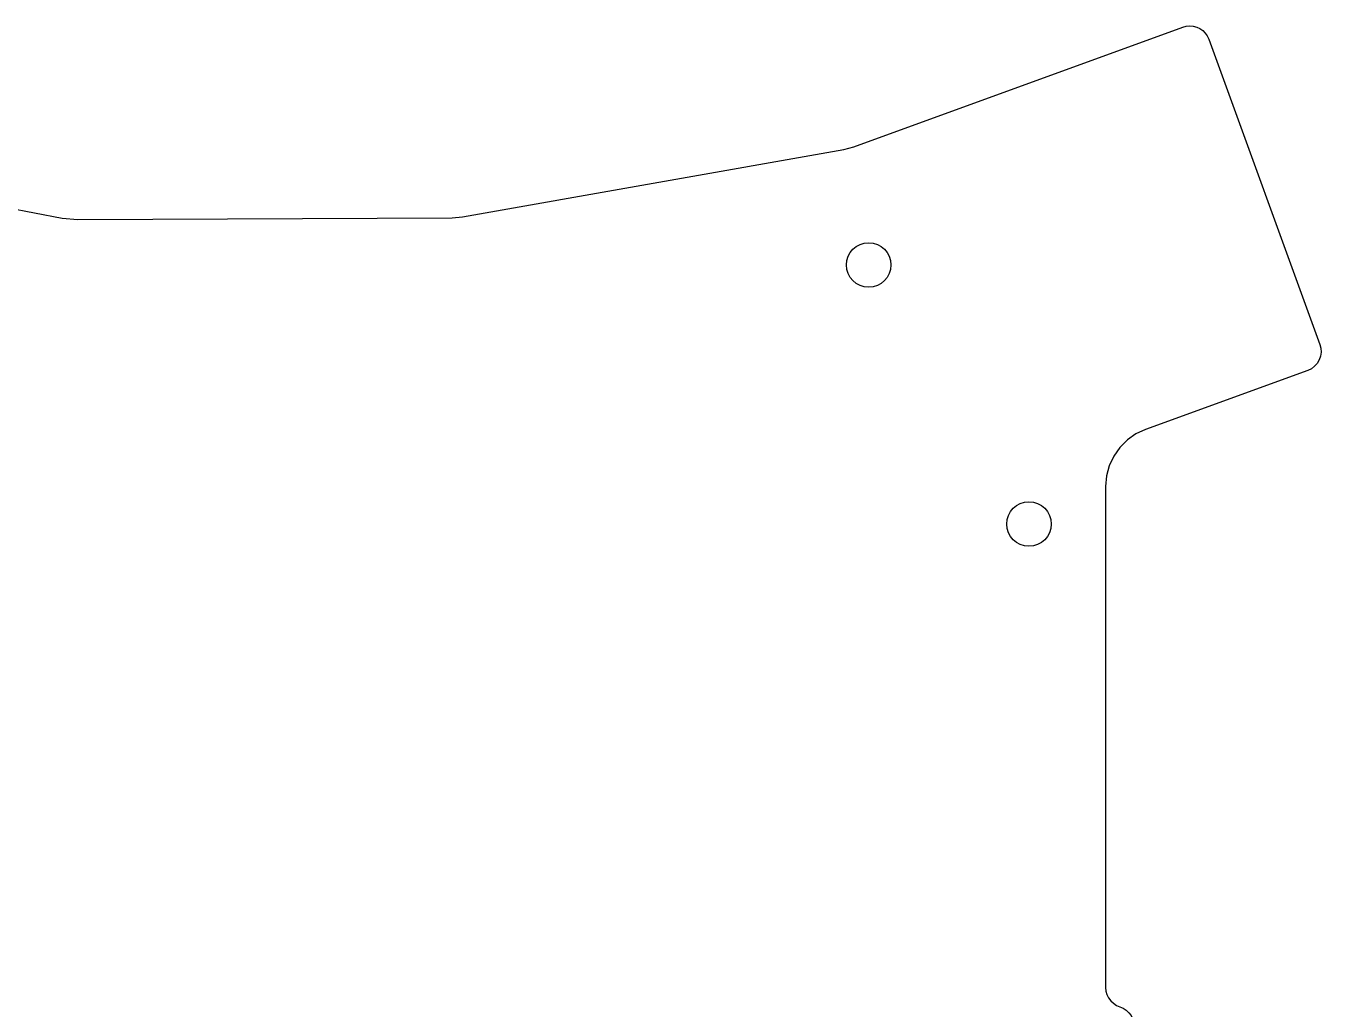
# Model space of a CAD drawing. Header units: inches. Extents: x 184 to 631, y 158 to 480.
# Drawn here: x 407.5 to 588.5, y 342.2 to 479.7 of the extents above; entities that cross this region are included whole.
import ezdxf

# ---------------------------------------------------------------- set-up
doc = ezdxf.new("R2010")
doc.units = ezdxf.units.IN
doc.header["$MEASUREMENT"] = 0

# ---------------------------------------------------------------- blocks, each defined once
blk = doc.blocks.new('block 10')
at = {"color": 7, "lineweight": 25, "true_color": 0xffffff}
blk.add_lwpolyline([(385.45, 458.04), (412.57, 452.81)], dxfattribs=at)
blk = doc.blocks.new('block 9')
blk.add_blockref('block 10', (0, 0))
blk = doc.blocks.new('block 8')
blk.add_blockref('block 9', (0, 0))
blk = doc.blocks.new('block 7')
blk.add_blockref('block 8', (0, 0))
blk = doc.blocks.new('block 14')
at = {"color": 7, "lineweight": 25, "true_color": 0xffffff}
blk.add_lwpolyline([(412.57, 452.81), (414.76, 452.61)], dxfattribs=at)
blk = doc.blocks.new('block 13')
blk.add_blockref('block 14', (0, 0))
blk = doc.blocks.new('block 12')
blk.add_blockref('block 13', (0, 0))
blk = doc.blocks.new('block 11')
blk.add_blockref('block 12', (0, 0))
blk = doc.blocks.new('block 18')
at = {"color": 7, "lineweight": 25, "true_color": 0xffffff}
blk.add_lwpolyline([(414.76, 452.61), (467.08, 452.85)], dxfattribs=at)
blk = doc.blocks.new('block 17')
blk.add_blockref('block 18', (0, 0))
blk = doc.blocks.new('block 16')
blk.add_blockref('block 17', (0, 0))
blk = doc.blocks.new('block 15')
blk.add_blockref('block 16', (0, 0))
blk = doc.blocks.new('block 22')
at = {"color": 7, "lineweight": 25, "true_color": 0xffffff}
blk.add_lwpolyline([(467.08, 452.85), (468.51, 452.98)], dxfattribs=at)
blk = doc.blocks.new('block 21')
blk.add_blockref('block 22', (0, 0))
blk = doc.blocks.new('block 20')
blk.add_blockref('block 21', (0, 0))
blk = doc.blocks.new('block 19')
blk.add_blockref('block 20', (0, 0))
blk = doc.blocks.new('block 26')
at = {"color": 7, "lineweight": 25, "true_color": 0xffffff}
blk.add_lwpolyline([(468.51, 452.98), (521.79, 462.4)], dxfattribs=at)
blk = doc.blocks.new('block 25')
blk.add_blockref('block 26', (0, 0))
blk = doc.blocks.new('block 24')
blk.add_blockref('block 25', (0, 0))
blk = doc.blocks.new('block 23')
blk.add_blockref('block 24', (0, 0))
blk = doc.blocks.new('block 30')
at = {"color": 7, "lineweight": 25, "true_color": 0xffffff}
blk.add_lwpolyline([(521.79, 462.4), (523.21, 462.78)], dxfattribs=at)
blk = doc.blocks.new('block 29')
blk.add_blockref('block 30', (0, 0))
blk = doc.blocks.new('block 28')
blk.add_blockref('block 29', (0, 0))
blk = doc.blocks.new('block 27')
blk.add_blockref('block 28', (0, 0))
blk = doc.blocks.new('block 34')
at = {"color": 7, "lineweight": 25, "true_color": 0xffffff}
blk.add_lwpolyline([(523.21, 462.78), (569.18, 479.51)], dxfattribs=at)
blk = doc.blocks.new('block 33')
blk.add_blockref('block 34', (0, 0))
blk = doc.blocks.new('block 32')
blk.add_blockref('block 33', (0, 0))
blk = doc.blocks.new('block 31')
blk.add_blockref('block 32', (0, 0))
blk = doc.blocks.new('block 38')
at = {"color": 7, "lineweight": 25, "true_color": 0xffffff}
blk.add_lwpolyline([(569.18, 479.51), (569.66, 479.64), (570.15, 479.68), (570.64, 479.64), (571.12, 479.51), (571.56, 479.3), (571.97, 479.02), (572.32, 478.67), (572.6, 478.27), (572.81, 477.82)], dxfattribs=at)
blk = doc.blocks.new('block 37')
blk.add_blockref('block 38', (0, 0))
blk = doc.blocks.new('block 36')
blk.add_blockref('block 37', (0, 0))
blk = doc.blocks.new('block 35')
blk.add_blockref('block 36', (0, 0))
blk = doc.blocks.new('block 42')
at = {"color": 7, "lineweight": 25, "true_color": 0xffffff}
blk.add_lwpolyline([(572.81, 477.82), (588.34, 435.14)], dxfattribs=at)
blk = doc.blocks.new('block 41')
blk.add_blockref('block 42', (0, 0))
blk = doc.blocks.new('block 40')
blk.add_blockref('block 41', (0, 0))
blk = doc.blocks.new('block 39')
blk.add_blockref('block 40', (0, 0))
blk = doc.blocks.new('block 46')
at = {"color": 7, "lineweight": 25, "true_color": 0xffffff}
blk.add_lwpolyline([(588.34, 435.14), (588.48, 434.6), (588.51, 434.05), (588.43, 433.5), (588.25, 432.98), (587.96, 432.5), (587.59, 432.09), (587.15, 431.75), (586.65, 431.52)], dxfattribs=at)
blk = doc.blocks.new('block 45')
blk.add_blockref('block 46', (0, 0))
blk = doc.blocks.new('block 44')
blk.add_blockref('block 45', (0, 0))
blk = doc.blocks.new('block 43')
blk.add_blockref('block 44', (0, 0))
blk = doc.blocks.new('block 50')
at = {"color": 7, "lineweight": 25, "true_color": 0xffffff}
blk.add_lwpolyline([(586.65, 431.52), (563.98, 423.27)], dxfattribs=at)
blk = doc.blocks.new('block 49')
blk.add_blockref('block 50', (0, 0))
blk = doc.blocks.new('block 48')
blk.add_blockref('block 49', (0, 0))
blk = doc.blocks.new('block 47')
blk.add_blockref('block 48', (0, 0))
blk = doc.blocks.new('block 54')
at = {"color": 7, "lineweight": 25, "true_color": 0xffffff}
blk.add_lwpolyline([(563.98, 423.27), (562.64, 422.64), (561.43, 421.79), (560.38, 420.74), (559.54, 419.53), (558.91, 418.19), (558.53, 416.76), (558.4, 415.29)], dxfattribs=at)
blk = doc.blocks.new('block 53')
blk.add_blockref('block 54', (0, 0))
blk = doc.blocks.new('block 52')
blk.add_blockref('block 53', (0, 0))
blk = doc.blocks.new('block 51')
blk.add_blockref('block 52', (0, 0))
blk = doc.blocks.new('block 58')
at = {"color": 7, "lineweight": 25, "true_color": 0xffffff}
blk.add_lwpolyline([(558.4, 415.29), (558.4, 345.24)], dxfattribs=at)
blk = doc.blocks.new('block 57')
blk.add_blockref('block 58', (0, 0))
blk = doc.blocks.new('block 56')
blk.add_blockref('block 57', (0, 0))
blk = doc.blocks.new('block 55')
blk.add_blockref('block 56', (0, 0))
blk = doc.blocks.new('block 62')
at = {"color": 7, "lineweight": 25, "true_color": 0xffffff}
blk.add_lwpolyline([(558.4, 345.24), (558.44, 344.73), (558.58, 344.24), (558.8, 343.78), (559.11, 343.37), (559.48, 343.02), (559.91, 342.74), (560.38, 342.54)], dxfattribs=at)
blk = doc.blocks.new('block 61')
blk.add_blockref('block 62', (0, 0))
blk = doc.blocks.new('block 60')
blk.add_blockref('block 61', (0, 0))
blk = doc.blocks.new('block 59')
blk.add_blockref('block 60', (0, 0))
blk = doc.blocks.new('block 66')
at = {"color": 7, "lineweight": 25, "true_color": 0xffffff}
blk.add_lwpolyline([(560.38, 342.54), (560.85, 342.34), (561.28, 342.06), (561.65, 341.71), (561.95, 341.3), (562.17, 340.84), (562.31, 340.35), (562.36, 339.84)], dxfattribs=at)
blk = doc.blocks.new('block 65')
blk.add_blockref('block 66', (0, 0))
blk = doc.blocks.new('block 64')
blk.add_blockref('block 65', (0, 0))
blk = doc.blocks.new('block 63')
blk.add_blockref('block 64', (0, 0))
blk = doc.blocks.new('block 2')
for name in ['block 35', 'block 31', 'block 39', 'block 23', 'block 27', 'block 7', 'block 11', 'block 15', 'block 19', 'block 43', 'block 47', 'block 51', 'block 55', 'block 59', 'block 63']:
    blk.add_blockref(name, (0, 0))
blk = doc.blocks.new('block 183')
at = {"color": 7, "lineweight": 25, "true_color": 0xffffff}
blk.add_open_spline([(550.79, 410.03), (550.79, 411.75), (549.4, 413.14), (547.68, 413.14), (547.68, 413.14), (547.68, 413.14), (547.68, 413.14), (547.68, 413.14), (547.68, 413.14), (547.68, 413.14), (547.68, 413.14), (547.68, 413.14), (547.68, 413.14), (547.68, 413.14), (547.68, 413.14), (547.68, 413.14), (547.68, 413.14), (547.68, 413.14), (547.68, 413.14), (547.68, 413.14), (547.68, 413.14), (547.68, 413.14), (547.68, 413.14), (547.68, 413.14), (547.68, 413.14), (547.68, 413.14), (547.68, 413.14), (547.68, 413.14), (547.68, 413.14), (547.68, 413.14), (547.68, 413.14), (547.68, 413.14), (547.68, 413.14), (547.68, 413.14), (547.68, 413.14), (547.68, 413.14), (547.68, 413.14), (547.68, 413.14), (547.68, 413.14), (547.68, 413.14), (547.68, 413.14), (547.68, 413.14), (547.68, 413.14), (547.68, 413.14), (547.68, 413.14), (547.68, 413.14), (547.68, 413.14), (547.68, 413.14), (547.68, 413.14), (545.96, 413.14), (544.57, 411.75), (544.57, 410.03), (544.57, 410.03), (544.57, 410.03), (544.57, 410.03), (544.57, 410.03), (544.57, 410.03), (544.57, 410.03), (544.57, 410.03), (544.57, 410.03), (544.57, 410.03), (544.57, 410.03), (544.57, 410.03), (544.57, 410.03), (544.57, 410.03), (544.57, 410.03), (544.57, 410.03), (544.57, 410.03), (544.57, 410.03), (544.57, 410.03), (544.57, 410.03), (544.57, 410.03), (544.57, 410.03), (544.57, 410.03), (544.57, 410.03), (544.57, 410.03), (544.57, 410.03), (544.57, 410.03), (544.57, 410.03), (544.57, 410.03), (544.57, 410.03), (544.57, 410.03), (544.57, 410.03), (544.57, 410.03), (544.57, 410.03), (544.57, 410.03), (544.57, 410.03), (544.57, 410.03), (544.57, 410.03), (544.57, 410.03), (544.57, 410.03), (544.57, 410.03), (544.57, 410.03), (544.57, 410.03), (544.57, 410.03), (544.57, 410.03), (544.57, 410.03), (544.57, 408.31), (545.96, 406.92), (547.68, 406.92), (547.68, 406.92), (547.68, 406.92), (547.68, 406.92), (547.68, 406.92), (547.68, 406.92), (547.68, 406.92), (547.68, 406.92), (547.68, 406.92), (547.68, 406.92), (547.68, 406.92), (547.68, 406.92), (547.68, 406.92), (547.68, 406.92), (547.68, 406.92), (547.68, 406.92), (547.68, 406.92), (547.68, 406.92), (547.68, 406.92), (547.68, 406.92), (547.68, 406.92), (547.68, 406.92), (547.68, 406.92), (547.68, 406.92), (547.68, 406.92), (547.68, 406.92), (547.68, 406.92), (547.68, 406.92), (547.68, 406.92), (547.68, 406.92), (547.68, 406.92), (547.68, 406.92), (547.68, 406.92), (547.68, 406.92), (547.68, 406.92), (547.68, 406.92), (547.68, 406.92), (547.68, 406.92), (547.68, 406.92), (547.68, 406.92), (547.68, 406.92), (547.68, 406.92), (547.68, 406.92), (547.68, 406.92), (547.68, 406.92), (547.68, 406.92), (549.4, 406.92), (550.79, 408.31), (550.79, 410.03), (550.79, 410.03), (550.79, 410.03), (550.79, 410.03), (550.79, 410.03), (550.79, 410.03), (550.79, 410.03), (550.79, 410.03), (550.79, 410.03), (550.79, 410.03), (550.79, 410.03), (550.79, 410.03), (550.79, 410.03), (550.79, 410.03), (550.79, 410.03), (550.79, 410.03), (550.79, 410.03), (550.79, 410.03), (550.79, 410.03), (550.79, 410.03), (550.79, 410.03), (550.79, 410.03), (550.79, 410.03), (550.79, 410.03), (550.79, 410.03), (550.79, 410.03), (550.79, 410.03), (550.79, 410.03), (550.79, 410.03), (550.79, 410.03), (550.79, 410.03), (550.79, 410.03), (550.79, 410.03), (550.79, 410.03), (550.79, 410.03), (550.79, 410.03), (550.79, 410.03), (550.79, 410.03), (550.79, 410.03), (550.79, 410.03), (550.79, 410.03), (550.79, 410.03), (550.79, 410.03), (550.79, 410.03), (550.79, 410.03), (550.79, 410.03), (550.79, 410.03), (550.79, 410.03), (550.79, 410.03), (550.79, 410.03), (550.79, 410.03), (550.79, 410.03), (550.79, 410.03), (550.79, 410.03), (550.79, 410.03), (550.79, 410.03), (550.79, 410.03), (550.79, 410.03), (550.79, 410.03), (550.79, 410.03), (550.79, 410.03), (550.79, 410.03), (550.79, 410.03), (550.79, 410.03), (550.79, 410.03), (550.79, 410.03), (550.79, 410.03), (550.79, 410.03), (550.79, 410.03), (550.79, 410.03), (550.79, 410.03), (550.79, 410.03), (550.79, 410.03), (550.79, 410.03), (550.79, 410.03), (550.79, 410.03), (550.79, 410.03), (550.79, 410.03), (550.79, 410.03), (550.79, 410.03), (550.79, 410.03), (550.79, 410.03), (550.79, 410.03), (550.79, 410.03), (550.79, 410.03), (550.79, 410.03), (550.79, 410.03), (550.79, 410.03), (550.79, 410.03), (550.79, 410.03), (550.79, 410.03), (550.79, 410.03), (550.79, 410.03), (550.79, 410.03), (550.79, 410.03), (550.79, 410.03), (550.79, 410.03)], degree=3, knots=[0, 0, 0, 0, 1, 1, 1, 2, 2, 2, 3, 3, 3, 4, 4, 4, 5, 5, 5, 6, 6, 6, 7, 7, 7, 8, 8, 8, 9, 9, 9, 10, 10, 10, 11, 11, 11, 12, 12, 12, 13, 13, 13, 14, 14, 14, 15, 15, 15, 16, 16, 16, 17, 17, 17, 18, 18, 18, 19, 19, 19, 20, 20, 20, 21, 21, 21, 22, 22, 22, 23, 23, 23, 24, 24, 24, 25, 25, 25, 26, 26, 26, 27, 27, 27, 28, 28, 28, 29, 29, 29, 30, 30, 30, 31, 31, 31, 32, 32, 32, 33, 33, 33, 34, 34, 34, 35, 35, 35, 36, 36, 36, 37, 37, 37, 38, 38, 38, 39, 39, 39, 40, 40, 40, 41, 41, 41, 42, 42, 42, 43, 43, 43, 44, 44, 44, 45, 45, 45, 46, 46, 46, 47, 47, 47, 48, 48, 48, 49, 49, 49, 50, 50, 50, 51, 51, 51, 52, 52, 52, 53, 53, 53, 54, 54, 54, 55, 55, 55, 56, 56, 56, 57, 57, 57, 58, 58, 58, 59, 59, 59, 60, 60, 60, 61, 61, 61, 62, 62, 62, 63, 63, 63, 64, 64, 64, 65, 65, 65, 66, 66, 66, 67, 67, 67, 68, 68, 68, 69, 69, 69, 70, 70, 70, 71, 71, 71, 72, 72, 72, 73, 73, 73, 74, 74, 74, 75, 75, 75, 76, 76, 76, 77, 77, 77, 78, 78, 78, 79, 79, 79, 80, 80, 80, 81, 81, 81, 81], dxfattribs=at)
blk = doc.blocks.new('block 182')
blk.add_blockref('block 183', (0, 0))
blk = doc.blocks.new('block 181')
blk.add_blockref('block 182', (0, 0))
blk = doc.blocks.new('block 180')
blk.add_blockref('block 181', (0, 0))
blk = doc.blocks.new('block 179')
blk.add_blockref('block 180', (0, 0))
blk = doc.blocks.new('block 213')
at = {"color": 7, "lineweight": 25, "true_color": 0xffffff}
blk.add_open_spline([(528.4, 446.26), (528.4, 447.98), (527.01, 449.37), (525.29, 449.37), (525.29, 449.37), (525.29, 449.37), (525.29, 449.37), (525.29, 449.37), (525.29, 449.37), (525.29, 449.37), (525.29, 449.37), (525.29, 449.37), (525.29, 449.37), (525.29, 449.37), (525.29, 449.37), (525.29, 449.37), (525.29, 449.37), (525.29, 449.37), (525.29, 449.37), (525.29, 449.37), (525.29, 449.37), (525.29, 449.37), (525.29, 449.37), (525.29, 449.37), (525.29, 449.37), (525.29, 449.37), (525.29, 449.37), (525.29, 449.37), (525.29, 449.37), (525.29, 449.37), (525.29, 449.37), (525.29, 449.37), (525.29, 449.37), (525.29, 449.37), (525.29, 449.37), (525.29, 449.37), (525.29, 449.37), (525.29, 449.37), (525.29, 449.37), (525.29, 449.37), (525.29, 449.37), (525.29, 449.37), (525.29, 449.37), (525.29, 449.37), (525.29, 449.37), (525.29, 449.37), (525.29, 449.37), (525.29, 449.37), (525.29, 449.37), (523.57, 449.37), (522.18, 447.98), (522.18, 446.26), (522.18, 446.26), (522.18, 446.26), (522.18, 446.26), (522.18, 446.26), (522.18, 446.26), (522.18, 446.26), (522.18, 446.26), (522.18, 446.26), (522.18, 446.26), (522.18, 446.26), (522.18, 446.26), (522.18, 446.26), (522.18, 446.26), (522.18, 446.26), (522.18, 446.26), (522.18, 446.26), (522.18, 446.26), (522.18, 446.26), (522.18, 446.26), (522.18, 446.26), (522.18, 446.26), (522.18, 446.26), (522.18, 446.26), (522.18, 446.26), (522.18, 446.26), (522.18, 446.26), (522.18, 446.26), (522.18, 446.26), (522.18, 446.26), (522.18, 446.26), (522.18, 446.26), (522.18, 446.26), (522.18, 446.26), (522.18, 446.26), (522.18, 446.26), (522.18, 446.26), (522.18, 446.26), (522.18, 446.26), (522.18, 446.26), (522.18, 446.26), (522.18, 446.26), (522.18, 446.26), (522.18, 446.26), (522.18, 446.26), (522.18, 446.26), (522.18, 444.54), (523.57, 443.15), (525.29, 443.15), (525.29, 443.15), (525.29, 443.15), (525.29, 443.15), (525.29, 443.15), (525.29, 443.15), (525.29, 443.15), (525.29, 443.15), (525.29, 443.15), (525.29, 443.15), (525.29, 443.15), (525.29, 443.15), (525.29, 443.15), (525.29, 443.15), (525.29, 443.15), (525.29, 443.15), (525.29, 443.15), (525.29, 443.15), (525.29, 443.15), (525.29, 443.15), (525.29, 443.15), (525.29, 443.15), (525.29, 443.15), (525.29, 443.15), (525.29, 443.15), (525.29, 443.15), (525.29, 443.15), (525.29, 443.15), (525.29, 443.15), (525.29, 443.15), (525.29, 443.15), (525.29, 443.15), (525.29, 443.15), (525.29, 443.15), (525.29, 443.15), (525.29, 443.15), (525.29, 443.15), (525.29, 443.15), (525.29, 443.15), (525.29, 443.15), (525.29, 443.15), (525.29, 443.15), (525.29, 443.15), (525.29, 443.15), (525.29, 443.15), (525.29, 443.15), (527.01, 443.15), (528.4, 444.54), (528.4, 446.26), (528.4, 446.26), (528.4, 446.26), (528.4, 446.26), (528.4, 446.26), (528.4, 446.26), (528.4, 446.26), (528.4, 446.26), (528.4, 446.26), (528.4, 446.26), (528.4, 446.26), (528.4, 446.26), (528.4, 446.26), (528.4, 446.26), (528.4, 446.26), (528.4, 446.26), (528.4, 446.26), (528.4, 446.26), (528.4, 446.26), (528.4, 446.26), (528.4, 446.26), (528.4, 446.26), (528.4, 446.26), (528.4, 446.26), (528.4, 446.26), (528.4, 446.26), (528.4, 446.26), (528.4, 446.26), (528.4, 446.26), (528.4, 446.26), (528.4, 446.26), (528.4, 446.26), (528.4, 446.26), (528.4, 446.26), (528.4, 446.26), (528.4, 446.26), (528.4, 446.26), (528.4, 446.26), (528.4, 446.26), (528.4, 446.26), (528.4, 446.26), (528.4, 446.26), (528.4, 446.26), (528.4, 446.26), (528.4, 446.26), (528.4, 446.26), (528.4, 446.26), (528.4, 446.26), (528.4, 446.26), (528.4, 446.26), (528.4, 446.26), (528.4, 446.26), (528.4, 446.26), (528.4, 446.26), (528.4, 446.26), (528.4, 446.26), (528.4, 446.26), (528.4, 446.26), (528.4, 446.26), (528.4, 446.26), (528.4, 446.26), (528.4, 446.26), (528.4, 446.26), (528.4, 446.26), (528.4, 446.26), (528.4, 446.26), (528.4, 446.26), (528.4, 446.26), (528.4, 446.26), (528.4, 446.26), (528.4, 446.26), (528.4, 446.26), (528.4, 446.26), (528.4, 446.26), (528.4, 446.26), (528.4, 446.26), (528.4, 446.26), (528.4, 446.26), (528.4, 446.26), (528.4, 446.26), (528.4, 446.26), (528.4, 446.26), (528.4, 446.26), (528.4, 446.26), (528.4, 446.26), (528.4, 446.26), (528.4, 446.26), (528.4, 446.26), (528.4, 446.26), (528.4, 446.26), (528.4, 446.26), (528.4, 446.26), (528.4, 446.26), (528.4, 446.26), (528.4, 446.26), (528.4, 446.26), (528.4, 446.26)], degree=3, knots=[0, 0, 0, 0, 1, 1, 1, 2, 2, 2, 3, 3, 3, 4, 4, 4, 5, 5, 5, 6, 6, 6, 7, 7, 7, 8, 8, 8, 9, 9, 9, 10, 10, 10, 11, 11, 11, 12, 12, 12, 13, 13, 13, 14, 14, 14, 15, 15, 15, 16, 16, 16, 17, 17, 17, 18, 18, 18, 19, 19, 19, 20, 20, 20, 21, 21, 21, 22, 22, 22, 23, 23, 23, 24, 24, 24, 25, 25, 25, 26, 26, 26, 27, 27, 27, 28, 28, 28, 29, 29, 29, 30, 30, 30, 31, 31, 31, 32, 32, 32, 33, 33, 33, 34, 34, 34, 35, 35, 35, 36, 36, 36, 37, 37, 37, 38, 38, 38, 39, 39, 39, 40, 40, 40, 41, 41, 41, 42, 42, 42, 43, 43, 43, 44, 44, 44, 45, 45, 45, 46, 46, 46, 47, 47, 47, 48, 48, 48, 49, 49, 49, 50, 50, 50, 51, 51, 51, 52, 52, 52, 53, 53, 53, 54, 54, 54, 55, 55, 55, 56, 56, 56, 57, 57, 57, 58, 58, 58, 59, 59, 59, 60, 60, 60, 61, 61, 61, 62, 62, 62, 63, 63, 63, 64, 64, 64, 65, 65, 65, 66, 66, 66, 67, 67, 67, 68, 68, 68, 69, 69, 69, 70, 70, 70, 71, 71, 71, 72, 72, 72, 73, 73, 73, 74, 74, 74, 75, 75, 75, 76, 76, 76, 77, 77, 77, 78, 78, 78, 79, 79, 79, 80, 80, 80, 81, 81, 81, 81], dxfattribs=at)
blk = doc.blocks.new('block 212')
blk.add_blockref('block 213', (0, 0))
blk = doc.blocks.new('block 211')
blk.add_blockref('block 212', (0, 0))
blk = doc.blocks.new('block 210')
blk.add_blockref('block 211', (0, 0))
blk = doc.blocks.new('block 209')
blk.add_blockref('block 210', (0, 0))

msp = doc.modelspace()

# ---------------------------------------------------------------- block references
for name in ['block 2', 'block 209', 'block 179']:
    msp.add_blockref(name, (0, 0))

doc.saveas('drawing.dxf')
